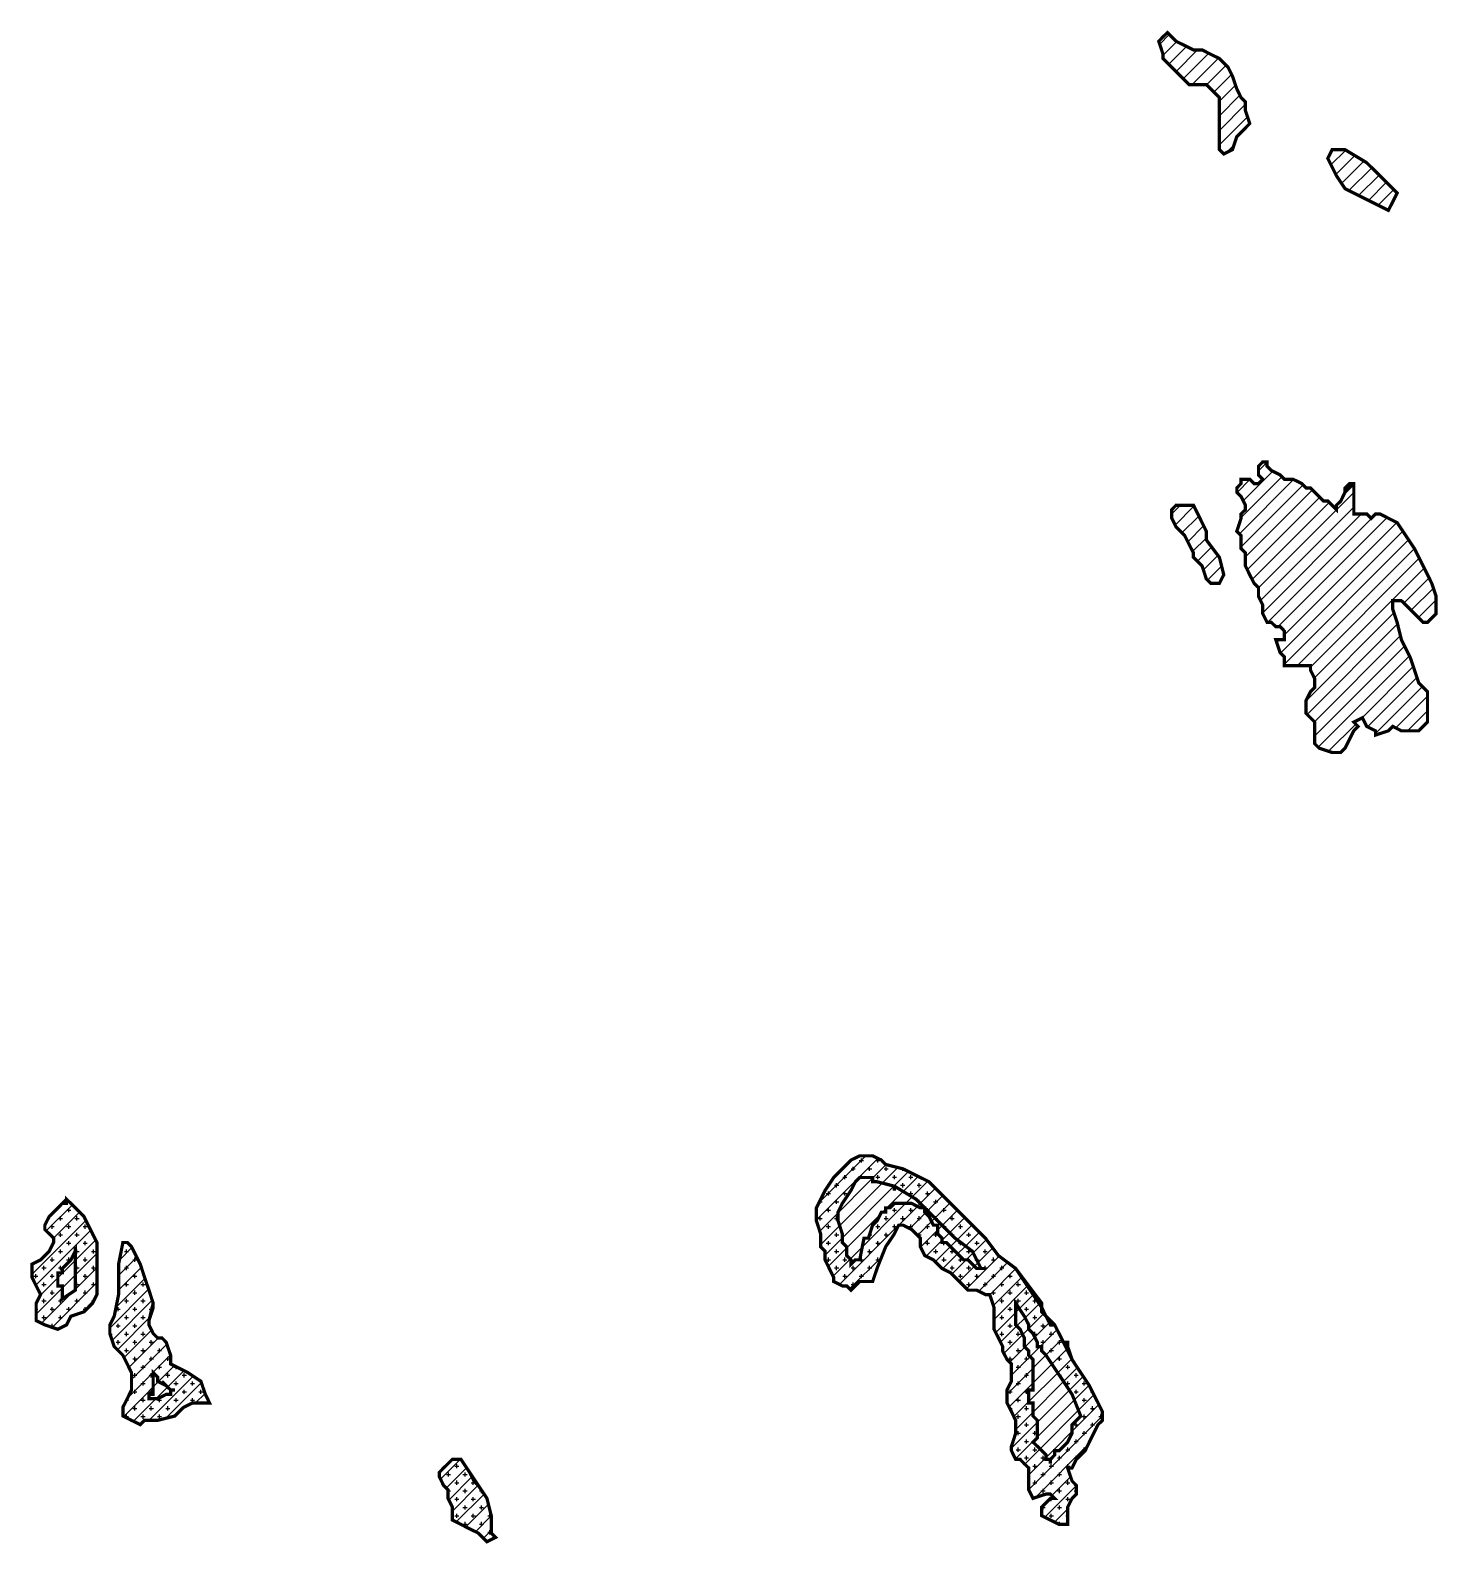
# Model space of a CAD drawing. Header units: metres. Extents: x 334593 to 339527, y 1757017 to 1769538.
# Drawn here: x 334593 to 335911, y 1757017 to 1758434 of the extents above; entities that cross this region are included whole.
import ezdxf

# ---------------------------------------------------------------- set-up
doc = ezdxf.new("R2010")
doc.units = ezdxf.units.M
for name, color, linetype in [('20M CRZ LINE', 140, 'Continuous'), ('NDZ-200M FROM CRZ', 30, 'Continuous'), ('NESTING GROUNDS OF BIRD', 191, 'Continuous')]:
    doc.layers.add(name, color=color, linetype=linetype)
doc.layers.add('HIGH TIDE LINE', color=7, linetype='Continuous', true_color=0xff00c5)
pattern_1 = [(45, (319707.518, 1754769.607), (-6.836194, 6.836194), [])]
pattern_2 = [(0, (319707.5175, 1754769.6074), (7.7342708, 7.7342708), [3.8671354, -11.601406]), (90, (319709.451, 1754767.674), (-7.7342708, 7.7342708), [3.8671354, -11.601406])]

msp = doc.modelspace()

# ---------------------------------------------------------------- hatches: boundary and pattern name
at = {"layer": 'NDZ-200M FROM CRZ'}
h = msp.add_hatch(dxfattribs=at)
h.set_pattern_fill('CROSS', color=256, scale=1.217995)
h.set_pattern_definition(pattern_2)
h.paths.add_polyline_path([(335515.9, 1757275), (335499.7, 1757287.1), (335487.5, 1757303.4), (335471.3, 1757319.6), (335455, 1757335.9), (335434.7, 1757356.2), (335410.4, 1757368.3), (335394.1, 1757372.4), (335390.1, 1757376.5), (335381.9, 1757380.5), (335369.8, 1757380.5), (335361.6, 1757376.5), (335353.5, 1757368.3), (335345.4, 1757360.2), (335337.3, 1757348), (335329.2, 1757331.8), (335329.2, 1757319.6), (335333.2, 1757307.4), (335333.2, 1757295.3), (335337.3, 1757291.2), (335337.3, 1757283.1), (335341.3, 1757275), (335345.4, 1757266.8), (335345.4, 1757262.8), (335353.5, 1757258.7), (335357.6, 1757258.7), (335361.6, 1757254.7), (335365.7, 1757258.7), (335369.8, 1757262.8), (335373.8, 1757262.8), (335381.9, 1757262.8), (335386, 1757275), (335394.1, 1757295.3), (335402.2, 1757307.4), (335406.3, 1757315.6), (335410.4, 1757315.6), (335418.5, 1757311.5), (335426.6, 1757303.4), (335426.6, 1757295.3), (335430.7, 1757287.1), (335438.8, 1757283.1), (335442.8, 1757279), (335446.9, 1757275), (335455, 1757270.9), (335459.1, 1757266.8), (335467.2, 1757258.7), (335471.3, 1757254.7), (335479.4, 1757254.7), (335487.5, 1757250.6), (335491.6, 1757250.6), (335495.6, 1757238.4), (335495.6, 1757230.3), (335495.6, 1757218.1), (335499.7, 1757210), (335503.7, 1757201.9), (335503.7, 1757197.8), (335507.8, 1757189.7), (335511.9, 1757185.6), (335511.9, 1757177.5), (335511.9, 1757169.4), (335507.8, 1757161.3), (335507.8, 1757149.1), (335511.9, 1757141), (335515.9, 1757132.8), (335515.9, 1757120.7), (335511.9, 1757108.5), (335511.9, 1757104.4), (335515.9, 1757096.3), (335520, 1757096.3), (335524, 1757092.2), (335528.1, 1757088.2), (335528.1, 1757080.1), (335528.1, 1757067.9), (335532.1, 1757059.8), (335544.3, 1757063.8), (335548.4, 1757063.8), (335552.4, 1757059.8), (335548.4, 1757059.8), (335540.3, 1757051.6), (335540.3, 1757047.6), (335540.3, 1757043.5), (335548.4, 1757039.5), (335556.5, 1757035.4), (335564.6, 1757035.4), (335564.6, 1757043.5), (335564.6, 1757051.6), (335568.7, 1757059.8), (335572.7, 1757063.8), (335572.7, 1757071.9), (335568.7, 1757076), (335564.6, 1757088.2), (335568.7, 1757088.2), (335572.7, 1757096.3), (335580.9, 1757104.4), (335584.9, 1757112.5), (335589, 1757120.7), (335593, 1757128.8), (335597.1, 1757132.8), (335597.1, 1757141), (335584.9, 1757165.3), (335568.7, 1757189.7), (335560.6, 1757205.9), (335556.5, 1757214.1), (335552.4, 1757222.2), (335548.4, 1757222.2), (335544.3, 1757230.3), (335540.3, 1757234.4), (335540.3, 1757238.4)])
h.paths.add_polyline_path([(335515.9, 1757242.5), (335524, 1757230.3), (335528.1, 1757222.2), (335528.1, 1757218.1), (335532.1, 1757214.1), (335536.2, 1757205.9), (335536.2, 1757201.9), (335540.3, 1757201.9), (335540.3, 1757197.8), (335544.3, 1757193.8), (335552.4, 1757181.6), (335560.6, 1757169.4), (335568.7, 1757157.2), (335576.8, 1757136.9), (335572.7, 1757132.8), (335568.7, 1757128.8), (335568.7, 1757120.7), (335564.6, 1757112.5), (335560.6, 1757108.5), (335556.5, 1757104.4), (335552.4, 1757104.4), (335552.4, 1757100.4), (335548.4, 1757096.3), (335544.3, 1757096.3), (335544.3, 1757100.4), (335540.3, 1757104.4), (335536.2, 1757108.5), (335532.1, 1757112.5), (335536.2, 1757116.6), (335536.2, 1757120.7), (335536.2, 1757132.8), (335532.1, 1757136.9), (335532.1, 1757141), (335532.1, 1757149.1), (335528.1, 1757149.1), (335528.1, 1757153.1), (335528.1, 1757161.3), (335532.1, 1757161.3), (335532.1, 1757165.3), (335532.1, 1757169.4), (335532.1, 1757173.4), (335532.1, 1757177.5), (335532.1, 1757181.6), (335532.1, 1757185.6), (335532.1, 1757189.7), (335528.1, 1757193.8), (335528.1, 1757197.8), (335524, 1757201.9), (335524, 1757205.9), (335524, 1757210), (335520, 1757218.1), (335515.9, 1757222.2), (335515.9, 1757226.2), (335515.9, 1757230.3), (335515.9, 1757238.4)], flags=16)
h.paths.add_polyline_path([(335422.5, 1757339.9), (335402.2, 1757352.1), (335386, 1757356.2), (335381.9, 1757356.2), (335381.9, 1757360.2), (335377.9, 1757360.2), (335373.8, 1757360.2), (335369.8, 1757360.2), (335365.7, 1757356.2), (335361.6, 1757348), (335353.5, 1757335.9), (335349.5, 1757327.7), (335349.5, 1757319.6), (335353.5, 1757307.4), (335353.5, 1757303.4), (335353.5, 1757299.3), (335357.6, 1757295.3), (335357.6, 1757287.1), (335361.6, 1757283.1), (335361.6, 1757279), (335365.7, 1757283.1), (335369.8, 1757283.1), (335373.8, 1757303.4), (335377.9, 1757303.4), (335381.9, 1757315.6), (335386, 1757319.6), (335390.1, 1757327.7), (335394.1, 1757327.7), (335394.1, 1757331.8), (335398.2, 1757331.8), (335402.2, 1757335.9), (335406.3, 1757335.9), (335410.4, 1757335.9), (335414.4, 1757335.9), (335418.5, 1757335.9), (335426.6, 1757331.8), (335430.7, 1757331.8)], flags=16)
h = msp.add_hatch(dxfattribs=at)
h.set_pattern_fill('CROSS', color=256, scale=1.217995)
h.set_pattern_definition(pattern_2)
h.paths.add_polyline_path([(334647.1, 1757315.6), (334643.1, 1757323.7), (334635, 1757331.8), (334626.8, 1757339.9), (334626.8, 1757335.9), (334622.8, 1757335.9), (334614.7, 1757327.7), (334610.6, 1757323.7), (334606.5, 1757315.6), (334606.5, 1757311.5), (334614.7, 1757303.4), (334614.7, 1757299.3), (334610.6, 1757291.2), (334606.5, 1757287.1), (334602.5, 1757283.1), (334594.4, 1757279), (334594.4, 1757266.8), (334598.4, 1757258.7), (334602.5, 1757250.6), (334598.4, 1757242.5), (334598.4, 1757238.4), (334598.4, 1757230.3), (334598.4, 1757226.2), (334606.5, 1757222.2), (334618.7, 1757218.1), (334626.8, 1757222.2), (334630.9, 1757230.3), (334643.1, 1757234.4), (334647.1, 1757238.4), (334651.2, 1757242.5), (334655.3, 1757250.6), (334655.3, 1757270.9), (334655.3, 1757275), (334655.3, 1757287.1), (334655.3, 1757299.3)])
h.paths.add_polyline_path([(334635, 1757291.2), (334635, 1757287.1), (334635, 1757279), (334635, 1757275), (334635, 1757270.9), (334635, 1757266.8), (334635, 1757254.7), (334622.8, 1757246.5), (334622.8, 1757250.6), (334622.8, 1757254.7), (334622.8, 1757258.7), (334618.7, 1757258.7), (334618.7, 1757266.8), (334618.7, 1757270.9), (334622.8, 1757270.9), (334622.8, 1757275), (334630.9, 1757283.1)], flags=16)
h = msp.add_hatch(dxfattribs=at)
h.set_pattern_fill('CROSS', color=256, scale=1.217995)
h.set_pattern_definition(pattern_2)
h.paths.add_polyline_path([(334699.9, 1757266.8), (334695.9, 1757279), (334687.7, 1757295.3), (334683.7, 1757299.3), (334679.6, 1757299.3), (334675.6, 1757279), (334675.6, 1757266.8), (334675.6, 1757250.6), (334671.5, 1757230.3), (334667.4, 1757222.2), (334667.4, 1757214.1), (334671.5, 1757201.9), (334679.6, 1757193.8), (334687.7, 1757177.5), (334687.7, 1757173.4), (334687.7, 1757161.3), (334683.7, 1757153.1), (334679.6, 1757145), (334679.6, 1757136.9), (334687.7, 1757132.8), (334695.9, 1757128.8), (334699.9, 1757132.8), (334704, 1757132.8), (334712.1, 1757132.8), (334728.3, 1757136.9), (334736.5, 1757145), (334744.6, 1757149.1), (334760.8, 1757149.1), (334756.8, 1757157.2), (334752.7, 1757169.4), (334740.5, 1757177.5), (334732.4, 1757181.6), (334724.3, 1757185.6), (334724.3, 1757193.8), (334720.2, 1757205.9), (334716.2, 1757210), (334712.1, 1757210), (334708, 1757214.1), (334704, 1757222.2), (334704, 1757226.2), (334708, 1757242.5), (334704, 1757254.7)])
h.paths.add_polyline_path([(334708, 1757177.5), (334712.1, 1757173.4), (334712.1, 1757169.4), (334720.2, 1757165.3), (334724.3, 1757161.3), (334724.3, 1757157.2), (334720.2, 1757157.2), (334712.1, 1757153.1), (334708, 1757153.1), (334704, 1757153.1), (334704, 1757157.2), (334708, 1757157.2), (334708, 1757169.4), (334708, 1757173.4)], flags=16)
h = msp.add_hatch(dxfattribs=at)
h.set_pattern_fill('CROSS', color=256, scale=1.217995)
h.set_pattern_definition(pattern_2)
h.paths.add_polyline_path([(335020.6, 1757059.8), (335012.5, 1757071.9), (335008.5, 1757076), (335004.4, 1757084.1), (334996.3, 1757096.3), (334988.2, 1757096.3), (334984.1, 1757092.2), (334980, 1757088.2), (334976, 1757084.1), (334976, 1757080.1), (334980, 1757071.9), (334984.1, 1757067.9), (334984.1, 1757059.8), (334988.2, 1757051.6), (334988.2, 1757039.5), (334996.3, 1757035.4), (335004.4, 1757031.3), (335012.5, 1757027.3), (335020.6, 1757019.2), (335028.7, 1757023.2), (335024.7, 1757027.3), (335024.7, 1757035.4), (335024.7, 1757043.5)])
at = {"layer": 'NESTING GROUNDS OF BIRD'}
h = msp.add_hatch(dxfattribs=at)
h.set_pattern_fill('ANSI31', color=256, scale=3.044988)
h.set_pattern_definition(pattern_1)
h.paths.add_polyline_path([(335718.9, 1758322.5), (335710.8, 1758318.5), (335706.7, 1758322.5), (335706.7, 1758330.6), (335706.7, 1758342.8), (335706.7, 1758350.9), (335706.7, 1758359.1), (335706.7, 1758371.2), (335694.5, 1758383.4), (335686.4, 1758383.4), (335678.3, 1758383.4), (335670.2, 1758391.5), (335653.9, 1758407.8), (335653.9, 1758411.8), (335649.9, 1758424), (335653.9, 1758428.1), (335658, 1758432.1), (335666.1, 1758424), (335682.4, 1758415.9), (335690.5, 1758415.9), (335698.6, 1758411.8), (335706.7, 1758407.8), (335714.8, 1758399.7), (335718.9, 1758391.5), (335723, 1758379.4), (335727, 1758371.2), (335731.1, 1758367.2), (335731.1, 1758359.1), (335735.1, 1758346.9), (335723, 1758334.7)])
h = msp.add_hatch(dxfattribs=at)
h.set_pattern_fill('ANSI31', color=256, scale=3.044988)
h.set_pattern_definition(pattern_1)
h.paths.add_polyline_path([(335873.2, 1758281.9), (335865, 1758265.7), (335848.8, 1758273.8), (335824.4, 1758286), (335816.3, 1758298.2), (335808.2, 1758314.4), (335812.3, 1758322.5), (335824.4, 1758322.5), (335844.7, 1758310.3), (335861, 1758294.1)])
h = msp.add_hatch(dxfattribs=at)
h.set_pattern_fill('ANSI31', color=256, scale=3.044988)
h.set_pattern_definition(pattern_1)
h.paths.add_polyline_path([(335775.7, 1758013.9), (335783.9, 1758009.9), (335787.9, 1758005.8), (335792, 1758005.8), (335796, 1758001.8), (335804.1, 1757993.6), (335808.2, 1757993.6), (335812.3, 1757989.6), (335816.3, 1757985.5), (335816.3, 1757989.6), (335820.4, 1757993.6), (335824.4, 1758001.8), (335824.4, 1758005.8), (335828.5, 1758009.9), (335832.6, 1758009.9), (335832.6, 1758005.8), (335832.6, 1757997.7), (335832.6, 1757989.6), (335832.6, 1757985.5), (335832.6, 1757981.5), (335836.6, 1757981.5), (335844.7, 1757981.5), (335848.8, 1757977.4), (335852.9, 1757981.5), (335856.9, 1757981.5), (335865, 1757977.4), (335873.2, 1757973.3), (335881.3, 1757961.2), (335889.4, 1757949), (335901.6, 1757924.6), (335905.6, 1757916.5), (335909.7, 1757904.3), (335909.7, 1757896.2), (335909.7, 1757888.1), (335905.6, 1757884), (335901.6, 1757879.9), (335897.5, 1757879.9), (335893.5, 1757884), (335889.4, 1757888.1), (335881.3, 1757896.2), (335877.2, 1757900.2), (335873.2, 1757900.2), (335869.1, 1757900.2), (335869.1, 1757892.1), (335873.2, 1757879.9), (335877.2, 1757863.7), (335885.3, 1757847.5), (335889.4, 1757835.3), (335893.5, 1757823.1), (335901.6, 1757815), (335901.6, 1757798.7), (335901.6, 1757790.6), (335901.6, 1757786.6), (335897.5, 1757782.5), (335893.5, 1757778.4), (335889.4, 1757778.4), (335877.2, 1757778.4), (335869.1, 1757782.5), (335865, 1757778.4), (335852.9, 1757774.4), (335852.9, 1757778.4), (335844.7, 1757782.5), (335840.7, 1757790.6), (335832.6, 1757786.6), (335836.6, 1757782.5), (335832.6, 1757778.4), (335828.5, 1757770.3), (335824.4, 1757762.2), (335820.4, 1757758.1), (335816.3, 1757758.1), (335812.3, 1757758.1), (335800.1, 1757762.2), (335796, 1757766.3), (335796, 1757770.3), (335796, 1757774.4), (335796, 1757778.4), (335796, 1757782.5), (335796, 1757786.6), (335792, 1757790.6), (335787.9, 1757794.7), (335787.9, 1757802.8), (335787.9, 1757806.9), (335792, 1757815), (335796, 1757819), (335796, 1757827.2), (335792, 1757835.3), (335792, 1757839.3), (335787.9, 1757839.3), (335779.8, 1757839.3), (335775.7, 1757839.3), (335767.6, 1757839.3), (335767.6, 1757847.5), (335763.6, 1757851.5), (335759.5, 1757863.7), (335763.6, 1757863.7), (335767.6, 1757863.7), (335767.6, 1757867.8), (335767.6, 1757871.8), (335763.6, 1757875.9), (335759.5, 1757875.9), (335755.4, 1757879.9), (335751.4, 1757879.9), (335747.3, 1757888.1), (335747.3, 1757896.2), (335743.3, 1757904.3), (335743.3, 1757912.4), (335739.2, 1757916.5), (335735.1, 1757924.6), (335731.1, 1757932.7), (335731.1, 1757944.9), (335727, 1757949), (335727, 1757953), (335727, 1757961.2), (335723, 1757965.2), (335727, 1757977.4), (335727, 1757981.5), (335731.1, 1757985.5), (335731.1, 1757989.6), (335727, 1757997.7), (335723, 1758001.8), (335723, 1758005.8), (335727, 1758009.9), (335727, 1758013.9), (335731.1, 1758013.9), (335735.1, 1758013.9), (335739.2, 1758009.9), (335743.3, 1758009.9), (335747.3, 1758013.9), (335743.3, 1758018), (335743.3, 1758022.1), (335743.3, 1758026.1), (335747.3, 1758030.2), (335751.4, 1758030.2), (335751.4, 1758026.1), (335755.4, 1758022.1), (335763.6, 1758018), (335767.6, 1758013.9)])
h = msp.add_hatch(dxfattribs=at)
h.set_pattern_fill('ANSI31', color=256, scale=3.044988)
h.set_pattern_definition(pattern_1)
h.paths.add_polyline_path([(335706.7, 1757916.5), (335698.6, 1757916.5), (335694.5, 1757920.5), (335690.5, 1757932.7), (335682.4, 1757940.8), (335682.4, 1757944.9), (335678.3, 1757953), (335674.2, 1757961.2), (335666.1, 1757969.3), (335662.1, 1757977.4), (335662.1, 1757981.5), (335662.1, 1757985.5), (335666.1, 1757989.6), (335678.3, 1757989.6), (335682.4, 1757989.6), (335694.5, 1757965.2), (335694.5, 1757957.1), (335706.7, 1757940.8), (335710.8, 1757924.6)])
h = msp.add_hatch(dxfattribs=at)
h.set_pattern_fill('ANSI31', color=256, scale=3.044988)
h.set_pattern_definition(pattern_1)
h.paths.add_polyline_path([(335540.3, 1757238.4), (335540.3, 1757234.4), (335544.3, 1757230.3), (335548.4, 1757222.2), (335552.4, 1757222.2), (335556.5, 1757214.1), (335560.6, 1757205.9), (335564.6, 1757205.9), (335564.6, 1757201.9), (335568.7, 1757189.7), (335584.9, 1757165.3), (335597.1, 1757141), (335597.1, 1757132.8), (335593, 1757128.8), (335589, 1757120.7), (335584.9, 1757112.5), (335580.9, 1757104.4), (335572.7, 1757096.3), (335568.7, 1757088.2), (335564.6, 1757088.2), (335568.7, 1757076), (335572.7, 1757071.9), (335572.7, 1757063.8), (335568.7, 1757059.8), (335564.6, 1757051.6), (335564.6, 1757043.5), (335564.6, 1757035.4), (335556.5, 1757035.4), (335548.4, 1757039.5), (335540.3, 1757043.5), (335540.3, 1757047.6), (335540.3, 1757051.6), (335548.4, 1757059.8), (335552.4, 1757059.8), (335548.4, 1757063.8), (335544.3, 1757063.8), (335532.1, 1757059.8), (335528.1, 1757067.9), (335528.1, 1757080.1), (335528.1, 1757088.2), (335524, 1757092.2), (335520, 1757096.3), (335515.9, 1757096.3), (335511.9, 1757104.4), (335511.9, 1757108.5), (335515.9, 1757120.7), (335515.9, 1757132.8), (335511.9, 1757141), (335507.8, 1757149.1), (335507.8, 1757161.3), (335511.9, 1757169.4), (335511.9, 1757177.5), (335511.9, 1757185.6), (335507.8, 1757189.7), (335503.7, 1757197.8), (335503.7, 1757201.9), (335499.7, 1757210), (335495.6, 1757218.1), (335495.6, 1757230.3), (335495.6, 1757238.4), (335491.6, 1757250.6), (335487.5, 1757250.6), (335479.4, 1757254.7), (335471.3, 1757254.7), (335467.2, 1757258.7), (335459.1, 1757266.8), (335455, 1757270.9), (335446.9, 1757275), (335442.8, 1757279), (335438.8, 1757283.1), (335430.7, 1757287.1), (335426.6, 1757295.3), (335426.6, 1757303.4), (335418.5, 1757311.5), (335410.4, 1757315.6), (335406.3, 1757315.6), (335402.2, 1757307.4), (335394.1, 1757295.3), (335386, 1757275), (335381.9, 1757262.8), (335373.8, 1757262.8), (335369.8, 1757262.8), (335365.7, 1757258.7), (335361.6, 1757254.7), (335357.6, 1757258.7), (335353.5, 1757258.7), (335345.4, 1757262.8), (335345.4, 1757266.8), (335341.3, 1757275), (335337.3, 1757283.1), (335337.3, 1757291.2), (335333.2, 1757295.3), (335333.2, 1757307.4), (335329.2, 1757319.6), (335329.2, 1757331.8), (335337.3, 1757348), (335345.4, 1757360.2), (335353.5, 1757368.3), (335361.6, 1757376.5), (335369.8, 1757380.5), (335381.9, 1757380.5), (335390.1, 1757376.5), (335394.1, 1757372.4), (335410.4, 1757368.3), (335434.7, 1757356.2), (335455, 1757335.9), (335471.3, 1757319.6), (335487.5, 1757303.4), (335499.7, 1757287.1), (335515.9, 1757275), (335540.3, 1757242.5)])
h = msp.add_hatch(dxfattribs=at)
h.set_pattern_fill('ANSI31', color=256, scale=3.044988)
h.set_pattern_definition(pattern_1)
h.paths.add_polyline_path([(334626.8, 1757222.2), (334618.7, 1757218.1), (334606.5, 1757222.2), (334598.4, 1757226.2), (334598.4, 1757230.3), (334598.4, 1757238.4), (334598.4, 1757242.5), (334602.5, 1757250.6), (334598.4, 1757258.7), (334594.4, 1757266.8), (334594.4, 1757279), (334602.5, 1757283.1), (334606.5, 1757287.1), (334610.6, 1757291.2), (334614.7, 1757299.3), (334614.7, 1757303.4), (334606.5, 1757311.5), (334606.5, 1757315.6), (334610.6, 1757323.7), (334614.7, 1757327.7), (334622.8, 1757335.9), (334626.8, 1757335.9), (334626.8, 1757339.9), (334635, 1757331.8), (334643.1, 1757323.7), (334647.1, 1757315.6), (334655.3, 1757299.3), (334655.3, 1757287.1), (334655.3, 1757275), (334655.3, 1757270.9), (334655.3, 1757250.6), (334651.2, 1757242.5), (334647.1, 1757238.4), (334643.1, 1757234.4), (334630.9, 1757230.3)])
h = msp.add_hatch(dxfattribs=at)
h.set_pattern_fill('ANSI31', color=256, scale=3.044988)
h.set_pattern_definition(pattern_1)
h.paths.add_polyline_path([(334728.3, 1757136.9), (334712.1, 1757132.8), (334704, 1757132.8), (334699.9, 1757132.8), (334695.9, 1757128.8), (334687.7, 1757132.8), (334679.6, 1757136.9), (334679.6, 1757145), (334683.7, 1757153.1), (334687.7, 1757161.3), (334687.7, 1757173.4), (334687.7, 1757177.5), (334679.6, 1757193.8), (334671.5, 1757201.9), (334667.4, 1757214.1), (334667.4, 1757222.2), (334671.5, 1757230.3), (334675.6, 1757250.6), (334675.6, 1757266.8), (334675.6, 1757279), (334679.6, 1757299.3), (334683.7, 1757299.3), (334687.7, 1757295.3), (334695.9, 1757279), (334699.9, 1757266.8), (334704, 1757254.7), (334708, 1757242.5), (334708, 1757238.4), (334704, 1757226.2), (334704, 1757222.2), (334708, 1757214.1), (334712.1, 1757210), (334716.2, 1757210), (334720.2, 1757205.9), (334724.3, 1757193.8), (334724.3, 1757185.6), (334732.4, 1757181.6), (334740.5, 1757177.5), (334752.7, 1757169.4), (334756.8, 1757157.2), (334760.8, 1757149.1), (334744.6, 1757149.1), (334736.5, 1757145)])
h = msp.add_hatch(dxfattribs=at)
h.set_pattern_fill('ANSI31', color=256, scale=3.044988)
h.set_pattern_definition(pattern_1)
h.paths.add_polyline_path([(335028.7, 1757023.2), (335020.6, 1757019.2), (335012.5, 1757027.3), (335004.4, 1757031.3), (334996.3, 1757035.4), (334988.2, 1757039.5), (334988.2, 1757051.6), (334984.1, 1757059.8), (334984.1, 1757067.9), (334980, 1757071.9), (334976, 1757080.1), (334976, 1757084.1), (334980, 1757088.2), (334984.1, 1757092.2), (334988.2, 1757096.3), (334996.3, 1757096.3), (335004.4, 1757084.1), (335008.5, 1757076), (335012.5, 1757071.9), (335020.6, 1757059.8), (335024.7, 1757043.5), (335024.7, 1757035.4), (335024.7, 1757027.3)])

# ---------------------------------------------------------------- linework, layer by layer
at = {"layer": '20M CRZ LINE', "lineweight": 18, "const_width": 3.04}
for points in [[(335386, 1757356.2), (335402.2, 1757352.1), (335422.5, 1757339.9), (335442.8, 1757319.6), (335455, 1757307.4), (335459.1, 1757303.4), (335475.3, 1757291.2), (335483.4, 1757275), (335487.5, 1757275), (335483.4, 1757275), (335479.4, 1757275), (335475.3, 1757279), (335471.3, 1757283.1), (335467.2, 1757283.1), (335463.1, 1757287.1), (335459.1, 1757291.2), (335455, 1757295.3), (335451, 1757299.3), (335446.9, 1757299.3), (335446.9, 1757303.4), (335442.8, 1757307.4), (335442.8, 1757311.5), (335442.8, 1757315.6), (335438.8, 1757315.6), (335434.7, 1757323.7), (335430.7, 1757327.7), (335430.7, 1757331.8), (335426.6, 1757331.8), (335418.5, 1757335.9), (335414.4, 1757335.9), (335410.4, 1757335.9), (335406.3, 1757335.9), (335402.2, 1757335.9), (335398.2, 1757331.8), (335394.1, 1757331.8), (335394.1, 1757327.7), (335390.1, 1757327.7), (335386, 1757319.6), (335381.9, 1757315.6), (335377.9, 1757303.4), (335373.8, 1757303.4), (335369.8, 1757283.1), (335365.7, 1757283.1), (335361.6, 1757279), (335361.6, 1757283.1), (335357.6, 1757287.1), (335357.6, 1757295.3), (335353.5, 1757299.3), (335353.5, 1757303.4), (335353.5, 1757307.4), (335349.5, 1757319.6), (335349.5, 1757327.7), (335353.5, 1757335.9), (335361.6, 1757348), (335365.7, 1757356.2), (335369.8, 1757360.2), (335373.8, 1757360.2), (335377.9, 1757360.2), (335381.9, 1757360.2), (335381.9, 1757356.2), (335386, 1757356.2), (335402.2, 1757352.1), (335402.2, 1757348)], [(334635, 1757275), (334635, 1757270.9), (334635, 1757266.8), (334635, 1757254.7), (334622.8, 1757246.5), (334622.8, 1757250.6), (334622.8, 1757254.7), (334622.8, 1757258.7), (334618.7, 1757258.7), (334618.7, 1757266.8), (334618.7, 1757270.9), (334622.8, 1757270.9), (334622.8, 1757275), (334630.9, 1757283.1), (334635, 1757291.2), (334635, 1757295.3), (334635, 1757291.2), (334635, 1757287.1), (334635, 1757279), (334635, 1757275), (334635, 1757270.9), (334635, 1757266.8)], [(335552.4, 1757181.6), (335568.7, 1757157.2), (335576.8, 1757136.9), (335572.7, 1757132.8), (335568.7, 1757128.8), (335568.7, 1757120.7), (335564.6, 1757112.5), (335560.6, 1757108.5), (335556.5, 1757104.4), (335552.4, 1757104.4), (335552.4, 1757100.4), (335548.4, 1757096.3), (335548.4, 1757092.2), (335548.4, 1757096.3), (335544.3, 1757096.3), (335544.3, 1757100.4), (335540.3, 1757104.4), (335536.2, 1757108.5), (335532.1, 1757112.5), (335536.2, 1757116.6), (335536.2, 1757120.7), (335536.2, 1757132.8), (335532.1, 1757136.9), (335532.1, 1757141), (335532.1, 1757149.1), (335528.1, 1757149.1), (335528.1, 1757153.1), (335528.1, 1757161.3), (335532.1, 1757161.3), (335532.1, 1757165.3), (335532.1, 1757169.4), (335532.1, 1757173.4), (335532.1, 1757177.5), (335532.1, 1757181.6), (335532.1, 1757185.6), (335532.1, 1757189.7), (335528.1, 1757193.8), (335528.1, 1757197.8), (335524, 1757201.9), (335524, 1757205.9), (335524, 1757210), (335520, 1757218.1), (335515.9, 1757222.2), (335515.9, 1757226.2), (335515.9, 1757230.3), (335515.9, 1757238.4), (335515.9, 1757242.5), (335524, 1757230.3), (335528.1, 1757222.2), (335528.1, 1757218.1), (335532.1, 1757214.1), (335536.2, 1757205.9), (335536.2, 1757201.9), (335540.3, 1757201.9), (335540.3, 1757197.8), (335544.3, 1757193.8), (335552.4, 1757181.6), (335560.6, 1757169.4)], [(334716.2, 1757169.4), (334720.2, 1757165.3), (334724.3, 1757161.3), (334728.3, 1757161.3), (334724.3, 1757161.3), (334724.3, 1757157.2), (334720.2, 1757157.2), (334712.1, 1757153.1), (334708, 1757153.1), (334704, 1757153.1), (334704, 1757157.2), (334708, 1757157.2), (334708, 1757169.4), (334708, 1757173.4), (334708, 1757177.5), (334712.1, 1757173.4), (334712.1, 1757169.4), (334720.2, 1757165.3)]]:
    msp.add_lwpolyline(points, dxfattribs=at)
at = {"layer": 'HIGH TIDE LINE', "lineweight": 35, "const_width": 3.04}
for points in [[(335540.3, 1757238.4), (335515.9, 1757275), (335499.7, 1757287.1), (335487.5, 1757303.4), (335471.3, 1757319.6), (335455, 1757335.9), (335434.7, 1757356.2), (335410.4, 1757368.3), (335394.1, 1757372.4), (335390.1, 1757376.5), (335381.9, 1757380.5), (335369.8, 1757380.5), (335361.6, 1757376.5), (335353.5, 1757368.3), (335345.4, 1757360.2), (335337.3, 1757348), (335329.2, 1757331.8), (335329.2, 1757319.6), (335333.2, 1757307.4), (335333.2, 1757295.3), (335337.3, 1757291.2), (335337.3, 1757283.1), (335341.3, 1757275), (335345.4, 1757266.8), (335345.4, 1757262.8), (335353.5, 1757258.7), (335357.6, 1757258.7), (335361.6, 1757254.7), (335365.7, 1757258.7), (335369.8, 1757262.8), (335373.8, 1757262.8), (335381.9, 1757262.8), (335386, 1757275), (335394.1, 1757295.3), (335402.2, 1757307.4), (335406.3, 1757315.6), (335410.4, 1757315.6), (335418.5, 1757311.5), (335426.6, 1757303.4), (335426.6, 1757295.3), (335430.7, 1757287.1), (335438.8, 1757283.1), (335442.8, 1757279), (335446.9, 1757275), (335455, 1757270.9), (335459.1, 1757266.8), (335467.2, 1757258.7), (335471.3, 1757254.7), (335479.4, 1757254.7), (335487.5, 1757250.6), (335491.6, 1757250.6), (335495.6, 1757238.4), (335495.6, 1757230.3), (335495.6, 1757218.1), (335499.7, 1757210), (335503.7, 1757201.9), (335503.7, 1757197.8), (335507.8, 1757189.7), (335511.9, 1757185.6), (335511.9, 1757177.5), (335511.9, 1757169.4), (335507.8, 1757161.3), (335507.8, 1757149.1), (335511.9, 1757141), (335515.9, 1757132.8), (335515.9, 1757120.7), (335511.9, 1757108.5), (335511.9, 1757104.4), (335515.9, 1757096.3), (335520, 1757096.3), (335524, 1757092.2), (335528.1, 1757088.2), (335528.1, 1757080.1), (335528.1, 1757067.9), (335532.1, 1757059.8), (335544.3, 1757063.8), (335548.4, 1757063.8), (335552.4, 1757059.8), (335548.4, 1757059.8), (335540.3, 1757051.6), (335540.3, 1757047.6), (335540.3, 1757043.5), (335548.4, 1757039.5), (335556.5, 1757035.4), (335564.6, 1757035.4), (335564.6, 1757043.5), (335564.6, 1757051.6), (335568.7, 1757059.8), (335572.7, 1757063.8), (335572.7, 1757071.9), (335568.7, 1757076), (335564.6, 1757088.2), (335568.7, 1757088.2), (335572.7, 1757096.3), (335580.9, 1757104.4), (335584.9, 1757112.5), (335589, 1757120.7), (335593, 1757128.8), (335597.1, 1757132.8), (335597.1, 1757141), (335584.9, 1757165.3), (335568.7, 1757189.7), (335560.6, 1757205.9), (335556.5, 1757214.1), (335552.4, 1757222.2), (335544.3, 1757230.3)], [(334655.3, 1757250.6), (334655.3, 1757270.9), (334655.3, 1757275), (334655.3, 1757287.1), (334655.3, 1757299.3), (334647.1, 1757315.6), (334643.1, 1757323.7), (334635, 1757331.8), (334626.8, 1757339.9), (334622.8, 1757335.9), (334614.7, 1757327.7), (334610.6, 1757323.7), (334606.5, 1757315.6), (334606.5, 1757311.5), (334614.7, 1757303.4), (334614.7, 1757299.3), (334610.6, 1757291.2), (334606.5, 1757287.1), (334602.5, 1757283.1), (334594.4, 1757279), (334594.4, 1757266.8), (334598.4, 1757258.7), (334602.5, 1757250.6), (334598.4, 1757242.5), (334598.4, 1757238.4), (334598.4, 1757230.3), (334598.4, 1757226.2), (334606.5, 1757222.2), (334618.7, 1757218.1), (334626.8, 1757222.2), (334630.9, 1757230.3), (334643.1, 1757234.4), (334647.1, 1757238.4), (334651.2, 1757242.5)], [(334687.7, 1757295.3), (334695.9, 1757279), (334699.9, 1757266.8), (334704, 1757254.7), (334708, 1757242.5), (334704, 1757226.2), (334704, 1757222.2), (334708, 1757214.1), (334712.1, 1757210), (334716.2, 1757210), (334720.2, 1757205.9), (334724.3, 1757193.8), (334724.3, 1757185.6), (334732.4, 1757181.6), (334740.5, 1757177.5), (334752.7, 1757169.4), (334756.8, 1757157.2), (334760.8, 1757149.1), (334744.6, 1757149.1), (334736.5, 1757145), (334728.3, 1757136.9), (334712.1, 1757132.8), (334704, 1757132.8), (334699.9, 1757132.8), (334695.9, 1757128.8), (334687.7, 1757132.8), (334679.6, 1757136.9), (334679.6, 1757145), (334683.7, 1757153.1), (334687.7, 1757161.3), (334687.7, 1757173.4), (334687.7, 1757177.5), (334679.6, 1757193.8), (334671.5, 1757201.9), (334667.4, 1757214.1), (334667.4, 1757222.2), (334671.5, 1757230.3), (334675.6, 1757250.6), (334675.6, 1757266.8), (334675.6, 1757279), (334679.6, 1757299.3), (334683.7, 1757299.3)], [(334996.3, 1757096.3), (335004.4, 1757084.1), (335012.5, 1757071.9), (335020.6, 1757059.8), (335024.7, 1757043.5), (335024.7, 1757035.4), (335024.7, 1757027.3), (335028.7, 1757023.2), (335020.6, 1757019.2), (335012.5, 1757027.3), (335004.4, 1757031.3), (334996.3, 1757035.4), (334988.2, 1757039.5), (334988.2, 1757051.6), (334984.1, 1757059.8), (334984.1, 1757067.9), (334980, 1757071.9), (334976, 1757080.1), (334976, 1757084.1), (334980, 1757088.2), (334984.1, 1757092.2), (334988.2, 1757096.3)]]:
    msp.add_lwpolyline(points, close=True, dxfattribs=at)
at = {"layer": 'NDZ-200M FROM CRZ', "const_width": 3.04, "flags": 128}
for points in [[(335515.9, 1757275), (335499.7, 1757287.1), (335487.5, 1757303.4), (335471.3, 1757319.6), (335455, 1757335.9), (335434.7, 1757356.2), (335410.4, 1757368.3), (335394.1, 1757372.4), (335390.1, 1757376.5), (335381.9, 1757380.5), (335369.8, 1757380.5), (335361.6, 1757376.5), (335353.5, 1757368.3), (335345.4, 1757360.2), (335337.3, 1757348), (335329.2, 1757331.8), (335329.2, 1757319.6), (335333.2, 1757307.4), (335333.2, 1757295.3), (335337.3, 1757291.2), (335337.3, 1757283.1), (335341.3, 1757275), (335345.4, 1757266.8), (335345.4, 1757262.8), (335353.5, 1757258.7), (335357.6, 1757258.7), (335361.6, 1757254.7), (335365.7, 1757258.7), (335369.8, 1757262.8), (335373.8, 1757262.8), (335381.9, 1757262.8), (335386, 1757275), (335394.1, 1757295.3), (335402.2, 1757307.4), (335406.3, 1757315.6), (335410.4, 1757315.6), (335418.5, 1757311.5), (335426.6, 1757303.4), (335426.6, 1757295.3), (335430.7, 1757287.1), (335438.8, 1757283.1), (335442.8, 1757279), (335446.9, 1757275), (335455, 1757270.9), (335459.1, 1757266.8), (335467.2, 1757258.7), (335471.3, 1757254.7), (335479.4, 1757254.7), (335487.5, 1757250.6), (335491.6, 1757250.6), (335495.6, 1757238.4), (335495.6, 1757230.3), (335495.6, 1757218.1), (335499.7, 1757210), (335503.7, 1757201.9), (335503.7, 1757197.8), (335507.8, 1757189.7), (335511.9, 1757185.6), (335511.9, 1757177.5), (335511.9, 1757169.4), (335507.8, 1757161.3), (335507.8, 1757149.1), (335511.9, 1757141), (335515.9, 1757132.8), (335515.9, 1757120.7), (335511.9, 1757108.5), (335511.9, 1757104.4), (335515.9, 1757096.3), (335520, 1757096.3), (335524, 1757092.2), (335528.1, 1757088.2), (335528.1, 1757080.1), (335528.1, 1757067.9), (335532.1, 1757059.8), (335544.3, 1757063.8), (335548.4, 1757063.8), (335552.4, 1757059.8), (335548.4, 1757059.8), (335540.3, 1757051.6), (335540.3, 1757047.6), (335540.3, 1757043.5), (335548.4, 1757039.5), (335556.5, 1757035.4), (335564.6, 1757035.4), (335564.6, 1757043.5), (335564.6, 1757051.6), (335568.7, 1757059.8), (335572.7, 1757063.8), (335572.7, 1757071.9), (335568.7, 1757076), (335564.6, 1757088.2), (335568.7, 1757088.2), (335572.7, 1757096.3), (335580.9, 1757104.4), (335584.9, 1757112.5), (335589, 1757120.7), (335593, 1757128.8), (335597.1, 1757132.8), (335597.1, 1757141), (335584.9, 1757165.3), (335568.7, 1757189.7), (335560.6, 1757205.9), (335556.5, 1757214.1), (335552.4, 1757222.2), (335548.4, 1757222.2), (335544.3, 1757230.3), (335540.3, 1757234.4), (335540.3, 1757238.4)], [(335422.5, 1757339.9), (335402.2, 1757352.1), (335386, 1757356.2), (335381.9, 1757356.2), (335381.9, 1757360.2), (335377.9, 1757360.2), (335373.8, 1757360.2), (335369.8, 1757360.2), (335365.7, 1757356.2), (335361.6, 1757348), (335353.5, 1757335.9), (335349.5, 1757327.7), (335349.5, 1757319.6), (335353.5, 1757307.4), (335353.5, 1757303.4), (335353.5, 1757299.3), (335357.6, 1757295.3), (335357.6, 1757287.1), (335361.6, 1757283.1), (335361.6, 1757279), (335365.7, 1757283.1), (335369.8, 1757283.1), (335373.8, 1757303.4), (335377.9, 1757303.4), (335381.9, 1757315.6), (335386, 1757319.6), (335390.1, 1757327.7), (335394.1, 1757327.7), (335394.1, 1757331.8), (335398.2, 1757331.8), (335402.2, 1757335.9), (335406.3, 1757335.9), (335410.4, 1757335.9), (335414.4, 1757335.9), (335418.5, 1757335.9), (335426.6, 1757331.8), (335430.7, 1757331.8)], [(334647.1, 1757315.6), (334643.1, 1757323.7), (334635, 1757331.8), (334626.8, 1757339.9), (334626.8, 1757335.9), (334622.8, 1757335.9), (334614.7, 1757327.7), (334610.6, 1757323.7), (334606.5, 1757315.6), (334606.5, 1757311.5), (334614.7, 1757303.4), (334614.7, 1757299.3), (334610.6, 1757291.2), (334606.5, 1757287.1), (334602.5, 1757283.1), (334594.4, 1757279), (334594.4, 1757266.8), (334598.4, 1757258.7), (334602.5, 1757250.6), (334598.4, 1757242.5), (334598.4, 1757238.4), (334598.4, 1757230.3), (334598.4, 1757226.2), (334606.5, 1757222.2), (334618.7, 1757218.1), (334626.8, 1757222.2), (334630.9, 1757230.3), (334643.1, 1757234.4), (334647.1, 1757238.4), (334651.2, 1757242.5), (334655.3, 1757250.6), (334655.3, 1757270.9), (334655.3, 1757275), (334655.3, 1757287.1), (334655.3, 1757299.3)], [(334635, 1757291.2), (334635, 1757287.1), (334635, 1757279), (334635, 1757275), (334635, 1757270.9), (334635, 1757266.8), (334635, 1757254.7), (334622.8, 1757246.5), (334622.8, 1757250.6), (334622.8, 1757254.7), (334622.8, 1757258.7), (334618.7, 1757258.7), (334618.7, 1757266.8), (334618.7, 1757270.9), (334622.8, 1757270.9), (334622.8, 1757275), (334630.9, 1757283.1)], [(334704, 1757254.7), (334699.9, 1757266.8), (334695.9, 1757279), (334687.7, 1757295.3), (334683.7, 1757299.3), (334679.6, 1757299.3), (334675.6, 1757279), (334675.6, 1757266.8), (334675.6, 1757250.6), (334671.5, 1757230.3), (334667.4, 1757222.2), (334667.4, 1757214.1), (334671.5, 1757201.9), (334679.6, 1757193.8), (334687.7, 1757177.5), (334687.7, 1757173.4), (334687.7, 1757161.3), (334683.7, 1757153.1), (334679.6, 1757145), (334679.6, 1757136.9), (334687.7, 1757132.8), (334695.9, 1757128.8), (334699.9, 1757132.8), (334704, 1757132.8), (334712.1, 1757132.8), (334728.3, 1757136.9), (334736.5, 1757145), (334744.6, 1757149.1), (334760.8, 1757149.1), (334756.8, 1757157.2), (334752.7, 1757169.4), (334740.5, 1757177.5), (334732.4, 1757181.6), (334724.3, 1757185.6), (334724.3, 1757193.8), (334720.2, 1757205.9), (334716.2, 1757210), (334712.1, 1757210), (334708, 1757214.1), (334704, 1757222.2), (334704, 1757226.2), (334708, 1757242.5)], [(335515.9, 1757242.5), (335524, 1757230.3), (335528.1, 1757222.2), (335528.1, 1757218.1), (335532.1, 1757214.1), (335536.2, 1757205.9), (335536.2, 1757201.9), (335540.3, 1757201.9), (335540.3, 1757197.8), (335544.3, 1757193.8), (335552.4, 1757181.6), (335560.6, 1757169.4), (335568.7, 1757157.2), (335576.8, 1757136.9), (335572.7, 1757132.8), (335568.7, 1757128.8), (335568.7, 1757120.7), (335564.6, 1757112.5), (335560.6, 1757108.5), (335556.5, 1757104.4), (335552.4, 1757104.4), (335552.4, 1757100.4), (335548.4, 1757096.3), (335544.3, 1757096.3), (335544.3, 1757100.4), (335540.3, 1757104.4), (335536.2, 1757108.5), (335532.1, 1757112.5), (335536.2, 1757116.6), (335536.2, 1757120.7), (335536.2, 1757132.8), (335532.1, 1757136.9), (335532.1, 1757141), (335532.1, 1757149.1), (335528.1, 1757149.1), (335528.1, 1757153.1), (335528.1, 1757161.3), (335532.1, 1757161.3), (335532.1, 1757165.3), (335532.1, 1757169.4), (335532.1, 1757173.4), (335532.1, 1757177.5), (335532.1, 1757181.6), (335532.1, 1757185.6), (335532.1, 1757189.7), (335528.1, 1757193.8), (335528.1, 1757197.8), (335524, 1757201.9), (335524, 1757205.9), (335524, 1757210), (335520, 1757218.1), (335515.9, 1757222.2), (335515.9, 1757226.2), (335515.9, 1757230.3), (335515.9, 1757238.4)], [(334708, 1757177.5), (334712.1, 1757173.4), (334712.1, 1757169.4), (334720.2, 1757165.3), (334724.3, 1757161.3), (334724.3, 1757157.2), (334720.2, 1757157.2), (334712.1, 1757153.1), (334708, 1757153.1), (334704, 1757153.1), (334704, 1757157.2), (334708, 1757157.2), (334708, 1757169.4), (334708, 1757173.4)], [(335012.5, 1757071.9), (335008.5, 1757076), (335004.4, 1757084.1), (334996.3, 1757096.3), (334988.2, 1757096.3), (334984.1, 1757092.2), (334980, 1757088.2), (334976, 1757084.1), (334976, 1757080.1), (334980, 1757071.9), (334984.1, 1757067.9), (334984.1, 1757059.8), (334988.2, 1757051.6), (334988.2, 1757039.5), (334996.3, 1757035.4), (335004.4, 1757031.3), (335012.5, 1757027.3), (335020.6, 1757019.2), (335028.7, 1757023.2), (335024.7, 1757027.3), (335024.7, 1757035.4), (335024.7, 1757043.5), (335020.6, 1757059.8)]]:
    msp.add_lwpolyline(points, close=True, dxfattribs=at)
at = {"layer": 'NESTING GROUNDS OF BIRD', "color": 200, "lineweight": 50, "true_color": 0xc500ff, "const_width": 3.04}
for points in [[(335718.9, 1758322.5), (335710.8, 1758318.5), (335706.7, 1758322.5), (335706.7, 1758330.6), (335706.7, 1758342.8), (335706.7, 1758350.9), (335706.7, 1758359.1), (335706.7, 1758371.2), (335694.5, 1758383.4), (335686.4, 1758383.4), (335678.3, 1758383.4), (335670.2, 1758391.5), (335653.9, 1758407.8), (335653.9, 1758411.8), (335649.9, 1758424), (335653.9, 1758428.1), (335658, 1758432.1), (335666.1, 1758424), (335682.4, 1758415.9), (335690.5, 1758415.9), (335698.6, 1758411.8), (335706.7, 1758407.8), (335714.8, 1758399.7), (335718.9, 1758391.5), (335723, 1758379.4), (335727, 1758371.2), (335731.1, 1758367.2), (335731.1, 1758359.1), (335735.1, 1758346.9), (335723, 1758334.7)], [(335873.2, 1758281.9), (335865, 1758265.7), (335848.8, 1758273.8), (335824.4, 1758286), (335816.3, 1758298.2), (335808.2, 1758314.4), (335812.3, 1758322.5), (335824.4, 1758322.5), (335844.7, 1758310.3), (335861, 1758294.1)], [(335775.7, 1758013.9), (335783.9, 1758009.9), (335787.9, 1758005.8), (335792, 1758005.8), (335796, 1758001.8), (335804.1, 1757993.6), (335808.2, 1757993.6), (335812.3, 1757989.6), (335816.3, 1757985.5), (335816.3, 1757989.6), (335820.4, 1757993.6), (335824.4, 1758001.8), (335824.4, 1758005.8), (335828.5, 1758009.9), (335832.6, 1758009.9), (335832.6, 1758005.8), (335832.6, 1757997.7), (335832.6, 1757989.6), (335832.6, 1757985.5), (335832.6, 1757981.5), (335836.6, 1757981.5), (335844.7, 1757981.5), (335848.8, 1757977.4), (335852.9, 1757981.5), (335856.9, 1757981.5), (335865, 1757977.4), (335873.2, 1757973.3), (335881.3, 1757961.2), (335889.4, 1757949), (335901.6, 1757924.6), (335905.6, 1757916.5), (335909.7, 1757904.3), (335909.7, 1757896.2), (335909.7, 1757888.1), (335905.6, 1757884), (335901.6, 1757879.9), (335897.5, 1757879.9), (335893.5, 1757884), (335889.4, 1757888.1), (335881.3, 1757896.2), (335877.2, 1757900.2), (335873.2, 1757900.2), (335869.1, 1757900.2), (335869.1, 1757892.1), (335873.2, 1757879.9), (335877.2, 1757863.7), (335885.3, 1757847.5), (335889.4, 1757835.3), (335893.5, 1757823.1), (335901.6, 1757815), (335901.6, 1757798.7), (335901.6, 1757790.6), (335901.6, 1757786.6), (335897.5, 1757782.5), (335893.5, 1757778.4), (335889.4, 1757778.4), (335877.2, 1757778.4), (335869.1, 1757782.5), (335865, 1757778.4), (335852.9, 1757774.4), (335852.9, 1757778.4), (335844.7, 1757782.5), (335840.7, 1757790.6), (335832.6, 1757786.6), (335836.6, 1757782.5), (335832.6, 1757778.4), (335828.5, 1757770.3), (335824.4, 1757762.2), (335820.4, 1757758.1), (335816.3, 1757758.1), (335812.3, 1757758.1), (335800.1, 1757762.2), (335796, 1757766.3), (335796, 1757770.3), (335796, 1757774.4), (335796, 1757778.4), (335796, 1757782.5), (335796, 1757786.6), (335792, 1757790.6), (335787.9, 1757794.7), (335787.9, 1757802.8), (335787.9, 1757806.9), (335792, 1757815), (335796, 1757819), (335796, 1757827.2), (335792, 1757835.3), (335792, 1757839.3), (335787.9, 1757839.3), (335779.8, 1757839.3), (335775.7, 1757839.3), (335767.6, 1757839.3), (335767.6, 1757847.5), (335763.6, 1757851.5), (335759.5, 1757863.7), (335763.6, 1757863.7), (335767.6, 1757863.7), (335767.6, 1757867.8), (335767.6, 1757871.8), (335763.6, 1757875.9), (335759.5, 1757875.9), (335755.4, 1757879.9), (335751.4, 1757879.9), (335747.3, 1757888.1), (335747.3, 1757896.2), (335743.3, 1757904.3), (335743.3, 1757912.4), (335739.2, 1757916.5), (335735.1, 1757924.6), (335731.1, 1757932.7), (335731.1, 1757944.9), (335727, 1757949), (335727, 1757953), (335727, 1757961.2), (335723, 1757965.2), (335727, 1757977.4), (335727, 1757981.5), (335731.1, 1757985.5), (335731.1, 1757989.6), (335727, 1757997.7), (335723, 1758001.8), (335723, 1758005.8), (335727, 1758009.9), (335727, 1758013.9), (335731.1, 1758013.9), (335735.1, 1758013.9), (335739.2, 1758009.9), (335743.3, 1758009.9), (335747.3, 1758013.9), (335743.3, 1758018), (335743.3, 1758022.1), (335743.3, 1758026.1), (335747.3, 1758030.2), (335751.4, 1758030.2), (335751.4, 1758026.1), (335755.4, 1758022.1), (335763.6, 1758018), (335767.6, 1758013.9)], [(335706.7, 1757916.5), (335698.6, 1757916.5), (335694.5, 1757920.5), (335690.5, 1757932.7), (335682.4, 1757940.8), (335682.4, 1757944.9), (335678.3, 1757953), (335674.2, 1757961.2), (335666.1, 1757969.3), (335662.1, 1757977.4), (335662.1, 1757981.5), (335662.1, 1757985.5), (335666.1, 1757989.6), (335678.3, 1757989.6), (335682.4, 1757989.6), (335694.5, 1757965.2), (335694.5, 1757957.1), (335706.7, 1757940.8), (335710.8, 1757924.6)], [(335540.3, 1757238.4), (335540.3, 1757234.4), (335544.3, 1757230.3), (335548.4, 1757222.2), (335552.4, 1757222.2), (335556.5, 1757214.1), (335560.6, 1757205.9), (335564.6, 1757205.9), (335564.6, 1757201.9), (335568.7, 1757189.7), (335584.9, 1757165.3), (335597.1, 1757141), (335597.1, 1757132.8), (335593, 1757128.8), (335589, 1757120.7), (335584.9, 1757112.5), (335580.9, 1757104.4), (335572.7, 1757096.3), (335568.7, 1757088.2), (335564.6, 1757088.2), (335568.7, 1757076), (335572.7, 1757071.9), (335572.7, 1757063.8), (335568.7, 1757059.8), (335564.6, 1757051.6), (335564.6, 1757043.5), (335564.6, 1757035.4), (335556.5, 1757035.4), (335548.4, 1757039.5), (335540.3, 1757043.5), (335540.3, 1757047.6), (335540.3, 1757051.6), (335548.4, 1757059.8), (335552.4, 1757059.8), (335548.4, 1757063.8), (335544.3, 1757063.8), (335532.1, 1757059.8), (335528.1, 1757067.9), (335528.1, 1757080.1), (335528.1, 1757088.2), (335524, 1757092.2), (335520, 1757096.3), (335515.9, 1757096.3), (335511.9, 1757104.4), (335511.9, 1757108.5), (335515.9, 1757120.7), (335515.9, 1757132.8), (335511.9, 1757141), (335507.8, 1757149.1), (335507.8, 1757161.3), (335511.9, 1757169.4), (335511.9, 1757177.5), (335511.9, 1757185.6), (335507.8, 1757189.7), (335503.7, 1757197.8), (335503.7, 1757201.9), (335499.7, 1757210), (335495.6, 1757218.1), (335495.6, 1757230.3), (335495.6, 1757238.4), (335491.6, 1757250.6), (335487.5, 1757250.6), (335479.4, 1757254.7), (335471.3, 1757254.7), (335467.2, 1757258.7), (335459.1, 1757266.8), (335455, 1757270.9), (335446.9, 1757275), (335442.8, 1757279), (335438.8, 1757283.1), (335430.7, 1757287.1), (335426.6, 1757295.3), (335426.6, 1757303.4), (335418.5, 1757311.5), (335410.4, 1757315.6), (335406.3, 1757315.6), (335402.2, 1757307.4), (335394.1, 1757295.3), (335386, 1757275), (335381.9, 1757262.8), (335373.8, 1757262.8), (335369.8, 1757262.8), (335365.7, 1757258.7), (335361.6, 1757254.7), (335357.6, 1757258.7), (335353.5, 1757258.7), (335345.4, 1757262.8), (335345.4, 1757266.8), (335341.3, 1757275), (335337.3, 1757283.1), (335337.3, 1757291.2), (335333.2, 1757295.3), (335333.2, 1757307.4), (335329.2, 1757319.6), (335329.2, 1757331.8), (335337.3, 1757348), (335345.4, 1757360.2), (335353.5, 1757368.3), (335361.6, 1757376.5), (335369.8, 1757380.5), (335381.9, 1757380.5), (335390.1, 1757376.5), (335394.1, 1757372.4), (335410.4, 1757368.3), (335434.7, 1757356.2), (335455, 1757335.9), (335471.3, 1757319.6), (335487.5, 1757303.4), (335499.7, 1757287.1), (335515.9, 1757275), (335540.3, 1757242.5)], [(334626.8, 1757222.2), (334618.7, 1757218.1), (334606.5, 1757222.2), (334598.4, 1757226.2), (334598.4, 1757230.3), (334598.4, 1757238.4), (334598.4, 1757242.5), (334602.5, 1757250.6), (334598.4, 1757258.7), (334594.4, 1757266.8), (334594.4, 1757279), (334602.5, 1757283.1), (334606.5, 1757287.1), (334610.6, 1757291.2), (334614.7, 1757299.3), (334614.7, 1757303.4), (334606.5, 1757311.5), (334606.5, 1757315.6), (334610.6, 1757323.7), (334614.7, 1757327.7), (334622.8, 1757335.9), (334626.8, 1757335.9), (334626.8, 1757339.9), (334635, 1757331.8), (334643.1, 1757323.7), (334647.1, 1757315.6), (334655.3, 1757299.3), (334655.3, 1757287.1), (334655.3, 1757275), (334655.3, 1757270.9), (334655.3, 1757250.6), (334651.2, 1757242.5), (334647.1, 1757238.4), (334643.1, 1757234.4), (334630.9, 1757230.3)], [(334728.3, 1757136.9), (334712.1, 1757132.8), (334704, 1757132.8), (334699.9, 1757132.8), (334695.9, 1757128.8), (334687.7, 1757132.8), (334679.6, 1757136.9), (334679.6, 1757145), (334683.7, 1757153.1), (334687.7, 1757161.3), (334687.7, 1757173.4), (334687.7, 1757177.5), (334679.6, 1757193.8), (334671.5, 1757201.9), (334667.4, 1757214.1), (334667.4, 1757222.2), (334671.5, 1757230.3), (334675.6, 1757250.6), (334675.6, 1757266.8), (334675.6, 1757279), (334679.6, 1757299.3), (334683.7, 1757299.3), (334687.7, 1757295.3), (334695.9, 1757279), (334699.9, 1757266.8), (334704, 1757254.7), (334708, 1757242.5), (334708, 1757238.4), (334704, 1757226.2), (334704, 1757222.2), (334708, 1757214.1), (334712.1, 1757210), (334716.2, 1757210), (334720.2, 1757205.9), (334724.3, 1757193.8), (334724.3, 1757185.6), (334732.4, 1757181.6), (334740.5, 1757177.5), (334752.7, 1757169.4), (334756.8, 1757157.2), (334760.8, 1757149.1), (334744.6, 1757149.1), (334736.5, 1757145)], [(335028.7, 1757023.2), (335020.6, 1757019.2), (335012.5, 1757027.3), (335004.4, 1757031.3), (334996.3, 1757035.4), (334988.2, 1757039.5), (334988.2, 1757051.6), (334984.1, 1757059.8), (334984.1, 1757067.9), (334980, 1757071.9), (334976, 1757080.1), (334976, 1757084.1), (334980, 1757088.2), (334984.1, 1757092.2), (334988.2, 1757096.3), (334996.3, 1757096.3), (335004.4, 1757084.1), (335008.5, 1757076), (335012.5, 1757071.9), (335020.6, 1757059.8), (335024.7, 1757043.5), (335024.7, 1757035.4), (335024.7, 1757027.3)]]:
    msp.add_lwpolyline(points, close=True, dxfattribs=at)
at = {"layer": 'NESTING GROUNDS OF BIRD', "lineweight": 35, "const_width": 3.04}
for points in [[(335832.6, 1758009.9), (335824.4, 1758001.8)], [(335824.4, 1757762.2), (335820.4, 1757758.1)]]:
    msp.add_lwpolyline(points, dxfattribs=at)

doc.saveas('drawing.dxf')
